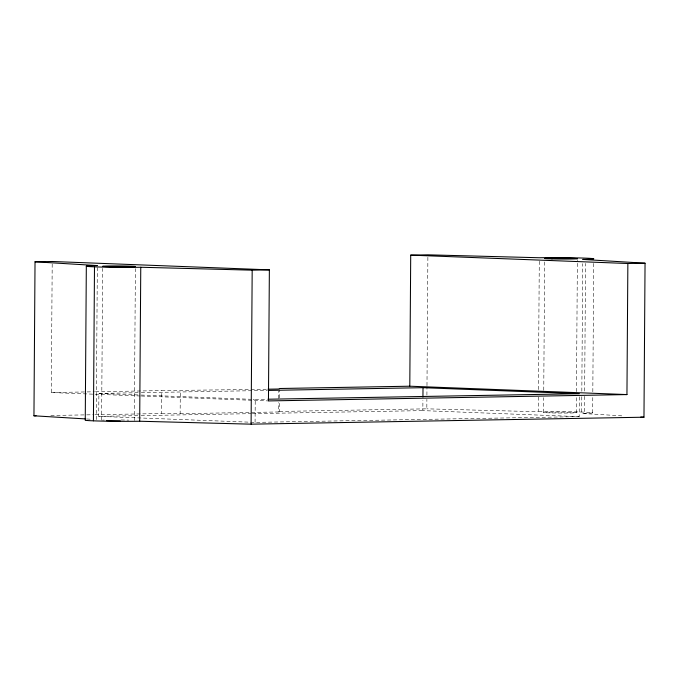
<?xml version="1.0" encoding="UTF-8"?>
<svg xmlns="http://www.w3.org/2000/svg" width="679" height="679" viewBox="0 0 679 679"><rect width="100%" height="100%" fill="white"/><g stroke="black" fill="none" stroke-linecap="round" stroke-linejoin="round"><path stroke-width="0.51" stroke-dasharray="3.4 2.55" d="M140.281 395.984L51.298 392.555L52.198 263.605M96.257 419.563L97.318 267.687M579.331 396.833L579.195 416.643L255.075 422.389L98.727 416.363L98.888 393.421L140.197 392.691M101.612 420.267L102.673 268.383M134.332 420.547L135.393 268.663M95.153 414.708L161.636 413.536L161.797 390.595L250.008 389.525M161.636 413.536L180.139 413.698L180.3 390.756M255.075 422.389L255.236 399.447L253.123 399.371M180.139 413.698L278.356 411.958L278.424 402.571M278.449 398.403L278.5 391.104M278.356 411.958L279.493 411.449L279.561 402.061M279.587 397.894L279.646 389.551M579.195 416.643L422.847 410.617L422.915 400.194M279.493 411.449L426.819 408.834L426.887 399.345M426.913 395.119L426.972 386.682M426.981 385.63L427.897 254.829M538.337 396.969L538.235 411.729L426.819 408.834M538.388 389.585L539.287 260.914M543.59 412.433L543.701 397.665M543.752 390.289L544.643 261.602M576.31 412.722A16.389 0.458 0.4 0 0 552.638 412.119A16.389 0.458 0.4 0 0 550.907 412.9A16.389 0.458 0.4 0 0 576.31 412.722L576.429 395.84M576.463 391.622L577.379 259.777M621.794 415.854L581.665 413.418L581.784 396.536M581.827 391.265L582.709 263.639M584.619 396.324L584.509 412.145A32.779 0.917 0.4 0 1 581.665 413.418M584.653 391.045L585.544 263.418M592.674 412.857L592.784 395.984M592.818 391.766L593.718 263.087M51.298 392.555L86.029 391.936M87.082 391.919L94.44 391.791M95.493 391.775L161.797 390.595M251.06 389.508L266.898 389.22M141.257 392.674L267.305 390.442M255.236 399.447L266.889 399.244M50.832 415.497L85.656 414.877M86.708 414.861L94.101 414.733M98.727 416.363L140.035 415.624M141.096 415.607L251.255 413.655M252.316 413.638L422.847 410.617M98.888 393.421L140.086 395.008M141.147 395.051L252.07 399.328M141.334 396.027L268.451 400.924M86.751 418.985L92.03 419.308M538.659 411.737A32.779 0.917 0.4 0 1 584.229 412.128M102.427 420.157A16.389 0.458 0.4 0 1 104.311 420.063M121.1 419.978A16.389 0.458 0.4 0 1 128.73 420.14"/><path stroke-width="1.02" d="M85.698 418.926L33.95 415.794L35.028 261.797L52.215 261.491L269.368 269.86L268.451 400.924L626.946 394.575L627.863 263.511L410.71 255.134L409.793 386.207L626.946 394.575M86.326 266.134L85.257 420.114A32.779 0.917 0.4 0 0 103.598 421.124A32.779 0.917 0.4 0 0 139.687 421.235L251.103 424.171L643.972 417.203L645.05 263.206L582.743 259.42A32.779 0.917 0.4 0 0 585.578 258.147A32.779 0.917 0.4 0 0 539.313 257.748L427.897 254.829L410.71 255.134M93.422 420.836L94.491 266.847A32.779 0.917 0.4 0 1 97.335 265.574L35.028 261.797M139.687 421.235L140.765 267.254A32.779 0.917 0.4 0 1 94.491 266.847M251.103 424.171L252.181 270.166L269.368 269.86M422.941 397.062L423.009 387.684L268.358 390.417M627.863 263.511L645.05 263.206M409.793 386.207L279.655 388.507L278.517 389.016L267.959 389.203M267.95 399.227L579.357 393.71L423.009 387.684M33.95 415.794L36.063 415.76M140.765 267.254L252.181 270.166M640.806 417.016L643.972 417.203M120.395 420.878A16.389 0.458 0.4 0 1 106.425 420.649M109.998 266.737A16.389 0.458 0.4 0 0 135.41 266.558A16.389 0.458 0.4 0 0 111.738 265.956A16.389 0.458 0.4 0 0 109.998 266.737M551.976 258.903A16.389 0.458 0.4 0 0 577.388 258.724A16.389 0.458 0.4 0 0 553.716 258.122A16.389 0.458 0.4 0 0 551.976 258.903"/></g></svg>
